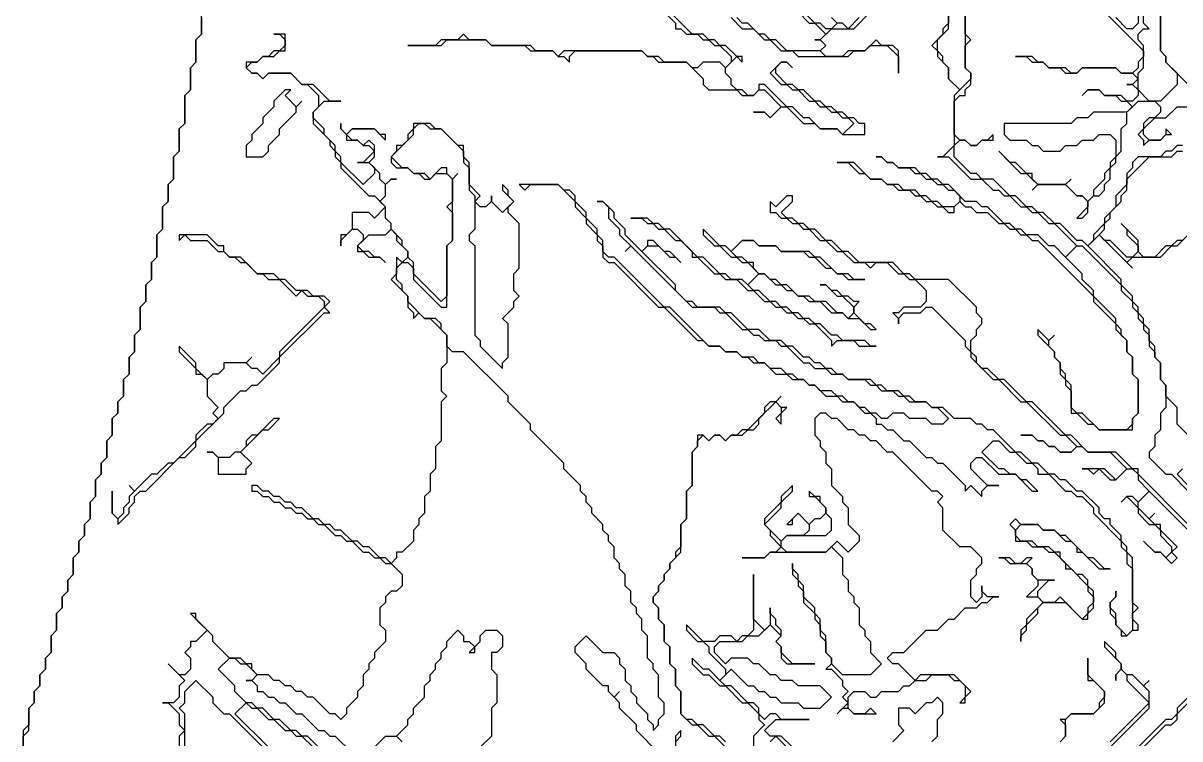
# Model space of a CAD drawing. Header units: metres. Extents: x 0 to 1000, y 0 to 1405.
# Drawn here: x 659.2 to 711.1, y 734.9 to 767 of the extents above; entities that cross this region are included whole.
import ezdxf

# ---------------------------------------------------------------- set-up
doc = ezdxf.new("R2010")
doc.units = ezdxf.units.M

msp = doc.modelspace()

# ---------------------------------------------------------------- linework, layer by layer
for points in [[(701.5, 768.75), (701.5, 765), (701.75, 764.75), (701.75, 764.5), (701.25, 764), (700.75, 764.5), (700.75, 765), (700.5, 765.25), (700.5, 765.5), (700.25, 765.75), (700.25, 766.25), (700.75, 766.75), (700.75, 768.25)], [(711.25, 761.5), (711, 761.5), (710.75, 761.25), (710.5, 761.25), (710.25, 761), (709.25, 761), (709, 760.75), (709, 760.5), (708.75, 760.25), (708.75, 759.75), (708.25, 759.25), (708.25, 758.75), (707.75, 758.25), (707.75, 758), (707.25, 757.5), (707.25, 757.25), (707, 757), (706.75, 757.25), (706.5, 757.25), (705.75, 758), (705.5, 758), (705, 758.5), (704.75, 758.5), (704.5, 758.75), (704.25, 758.75), (703.75, 759.25), (703.5, 759.25), (702.75, 760), (702.25, 760), (702, 760.25), (701.75, 760.25), (701, 761), (701, 761.5), (701.25, 761.75), (701.5, 761.75), (701.75, 761.5), (702, 761.5), (702.25, 761.75), (702.75, 761.75), (702.75, 762), (702.5, 761.75), (702.25, 761.75), (702, 761.5), (701.75, 761.5), (701.5, 761.75), (701.25, 761.75), (701, 762), (701, 763.5), (701.25, 763.75), (701.5, 763.75), (701.5, 764), (701.75, 764.25), (701.75, 764.75), (701.5, 765), (701.5, 766), (701.75, 766.25), (701.5, 766.5), (701.5, 768.75)], [(710.25, 768.5), (710.25, 765.75), (710.5, 765.5), (710.5, 765.25), (711, 764.75), (711, 764.25), (710.25, 763.5), (709.75, 763.5), (709.25, 764), (709.25, 764.75), (709.5, 765), (709.5, 766), (709.25, 766.25), (709.25, 766.5), (709.5, 766.75), (709.75, 766.75), (709.5, 767), (709.5, 768.5)], [(711.5, 764.25), (710.5, 765.25), (710.5, 765.5), (710.25, 765.75), (710.25, 768.5)], [(659.25, 734.25), (659.25, 735), (659.5, 735.25), (659.5, 736.25), (659.75, 736.5), (659.75, 737), (660, 737.25), (660, 737.75), (660.25, 738), (660.25, 738.5), (660.5, 738.75), (660.5, 739.5), (660.75, 739.75), (660.75, 740.5), (661, 740.75), (661, 741.25), (661.25, 741.5), (661.25, 742), (661.5, 742.25), (661.5, 743), (661.75, 743.25), (661.75, 743.75), (662, 744), (662, 744.5), (662.25, 744.75), (662.25, 745.5), (662.5, 745.75), (662.5, 746.5), (662.75, 746.75), (662.75, 747.25), (663, 747.5), (663, 748.25), (663.25, 748.5), (663.25, 749.25), (663.5, 749.5), (663.5, 750), (663.75, 750.25), (663.75, 751), (664, 751.25), (664, 752), (664.25, 752.25), (664.25, 753), (664.5, 753.25), (664.5, 754.25), (664.75, 754.5), (664.75, 755.25), (665, 755.5), (665, 756.25), (665.25, 756.5), (665.25, 757.5), (665.5, 757.75), (665.5, 758.75), (665.75, 759), (665.75, 759.75), (666, 760), (666, 761), (666.25, 761.25), (666.25, 762.25), (666.5, 762.5), (666.5, 763.75), (666.75, 764), (666.75, 765), (667, 765.25), (667, 766.25), (667.25, 766.5), (667.25, 768.25)], [(700.75, 768), (700.75, 767), (700.5, 766.75), (700.5, 766.5), (700, 766), (700.25, 765.75), (700.25, 765.5), (700.75, 765), (700.75, 764.5), (701.25, 764), (701, 763.75), (701, 761.5), (700.5, 761), (700.25, 761), (700.75, 761), (701.75, 760), (702.25, 760), (702.75, 759.5), (703, 759.5), (703.25, 759.25), (703.5, 759.25), (704, 758.75), (704.25, 758.75), (704.5, 758.5), (704.75, 758.5), (705.25, 758), (705.5, 758), (706.5, 757), (706, 756.5), (705.5, 757), (705.25, 757), (704.75, 757.5), (704.25, 757.5), (704, 757.75), (703.75, 757.75), (703.5, 758), (703.25, 758), (702.5, 758.75), (702.25, 758.75), (702, 759), (701.5, 759), (700.75, 759.75), (700.5, 759.75), (700.25, 760), (700, 760), (699.75, 760.25), (699.5, 760.25), (699.25, 760.5), (698.5, 760.5), (698.25, 760.75), (698, 760.75), (697.75, 761), (697.5, 761), (697.75, 761), (698, 760.75), (698.25, 760.75), (698.5, 760.5), (699, 760.5), (699.25, 760.25), (699.5, 760.25), (699.75, 760), (700, 760), (700.25, 759.75), (700.5, 759.75), (700.75, 759.5), (701, 759.5), (701.25, 759.25), (701.25, 759), (701, 758.75), (700.5, 758.75), (700.25, 759), (700, 759), (699.75, 759.25), (699.5, 759.25), (699.25, 759.5), (698.75, 759.5), (698.5, 759.75), (698, 759.75), (697.75, 760), (697.25, 760), (696.5, 760.75), (695.75, 760.75), (696.25, 760.75), (696.75, 760.25), (697, 760.25), (697.25, 760), (697.75, 760), (698, 759.75), (698.25, 759.75), (698.5, 759.5), (699, 759.5), (699.25, 759.25), (699.5, 759.25), (699.75, 759), (700, 759), (700.25, 758.75), (700.5, 758.75), (700.75, 758.5), (701, 758.5), (701, 758.75), (701.25, 759), (701.5, 758.75), (701.75, 758.75), (702, 758.5), (702.5, 758.5), (703, 758), (703.25, 758), (703.5, 757.75), (703.75, 757.75), (704, 757.5), (704.25, 757.5), (704.5, 757.25), (704.75, 757.25), (707.25, 754.75), (707.25, 754.5), (708.25, 753.5), (708.25, 753.25), (708.75, 752.75), (708.75, 752.25), (709, 752), (709, 751.25), (709.25, 751), (709.25, 749.5), (709, 749.25), (709, 749), (708.75, 748.75), (707.5, 748.75), (706.75, 749.5), (706.5, 749.5), (706.25, 749.75), (706.25, 750.75), (706, 751), (706, 751.25), (705.75, 751.5), (705.75, 751.75), (705.5, 752), (705.5, 752.25), (705.25, 752.5), (705.25, 752.75), (705.5, 753), (705.25, 752.75), (704.75, 753.25), (704.75, 753), (705.5, 752.25), (705.5, 752), (705.75, 751.75), (705.75, 751.25), (706, 751), (706, 750.75), (706.25, 750.5), (706.25, 749.5), (706.5, 749.5), (707, 749), (707.25, 749), (707.5, 748.75), (709, 748.75), (709, 749.25), (709.25, 749.5), (709.25, 751), (709, 751.25), (709, 752), (708.75, 752.25), (708.75, 752.75), (708.5, 753), (708.5, 753.25), (708.25, 753.5), (708.25, 753.75), (707.25, 754.75), (707.25, 755), (706.75, 755.5), (706.75, 755.75), (706, 756.5), (706.5, 757), (706.75, 757), (708.5, 755.25), (708.5, 755), (709, 754.5), (709, 754.25), (709.25, 754), (709.25, 753.75), (709.5, 753.5), (709.5, 753.25), (709.75, 753), (709.75, 752.5), (710, 752.25), (710, 752), (710.25, 751.75), (710.25, 751), (710.5, 750.75), (710.5, 749.75), (710.25, 749.5), (710.25, 748.75), (710, 748.5), (710, 748), (709.75, 747.75), (709.75, 747.5), (710.5, 746.75), (710.75, 746.75), (711.5, 746)], [(667.25, 767.25), (667.25, 766.5), (667, 766.25), (667, 765.25), (666.75, 765), (666.75, 764), (666.5, 763.75), (666.5, 762.5), (666.25, 762.25), (666.25, 761.25), (666, 761), (666, 760), (665.75, 759.75), (665.75, 759), (665.5, 758.75), (665.5, 757.75), (665.25, 757.5), (665.25, 756.5), (665, 756.25), (665, 755.5), (664.75, 755.25), (664.75, 754.5), (664.5, 754.25), (664.5, 753.25), (664.25, 753), (664.25, 752.25), (664, 752), (664, 751.25), (663.75, 751), (663.75, 750.25), (663.5, 750), (663.5, 749.5), (663.25, 749.25), (663.25, 748.5), (663, 748.25), (663, 747.5), (662.75, 747.25), (662.75, 746.75), (662.5, 746.5), (662.5, 745.75), (662.25, 745.5), (662.25, 744.75), (662, 744.5), (662, 744), (661.75, 743.75), (661.75, 743.25), (661.5, 743), (661.5, 742.25), (661.25, 742), (661.25, 741.5), (661, 741.25), (661, 740.75), (660.75, 740.5), (660.75, 739.75), (660.5, 739.5), (660.5, 738.75), (660.25, 738.5), (660.25, 738), (660, 737.75), (660, 737.25), (659.75, 737), (659.75, 736.5), (659.5, 736.25), (659.5, 735.5), (659.25, 735.25), (659.25, 734.25)], [(688, 767.5), (688.5, 767), (688.5, 766.75), (688.75, 766.75), (689, 766.5), (689.5, 766.5), (689.75, 766.25), (690, 766.25), (690.25, 766), (690.5, 766), (691, 765.5), (691, 765.25), (690.75, 765), (690.5, 765.25), (689.75, 765.25), (689.5, 765), (689.25, 765), (689, 765.25), (688, 765.25), (687.75, 765.5), (687.25, 765.5), (687, 765.75), (683.5, 765.75), (683.25, 765.5), (683, 765.75), (682.25, 765.75), (682, 766), (680.25, 766), (680, 766.25), (679.25, 766.25), (679, 766.5), (678.75, 766.25), (678, 766.25), (677.75, 766), (676.5, 766), (678, 766), (678.25, 766.25), (680, 766.25), (680.25, 766), (681.75, 766), (682, 765.75), (683, 765.75), (683.25, 765.5), (683.5, 765.5), (683.75, 765.25), (683.75, 765.5), (684, 765.75), (687, 765.75), (687.25, 765.5), (687.5, 765.5), (687.75, 765.25), (689, 765.25), (689.75, 764.5), (689.75, 764.25), (690, 764), (691.25, 764), (691.5, 763.75), (692, 763.75), (692.25, 764), (692.5, 764), (693.25, 763.25), (692.75, 762.75), (692.5, 763), (692, 763), (692.5, 763), (692.75, 762.75), (693.25, 763.25), (693.5, 763.25), (694.25, 762.5), (694.75, 762.5), (695, 762.25), (695.75, 762.25), (696, 762), (697, 762), (697, 762.5), (696.75, 762.5), (696.5, 762.75), (696.25, 762.75), (696, 763), (695.75, 763), (695.5, 763.25), (695.25, 763.25), (695, 763.5), (694.75, 763.5), (694.25, 764), (694, 764), (693.75, 764.25), (693.5, 764.25), (693, 764.75), (693, 765), (693.25, 765.25), (693.5, 765.25), (693.75, 765), (693.5, 765.25), (693.25, 765.25), (692.75, 764.75), (693.25, 764.25), (693.5, 764.25), (693.75, 764), (694, 764), (694.5, 763.5), (694.75, 763.5), (695, 763.25), (695.25, 763.25), (695.5, 763), (695.75, 763), (696, 762.75), (696.25, 762.75), (696.5, 762.5), (696, 762), (695.75, 762.25), (695, 762.25), (694.5, 762.75), (694.25, 762.75), (693.75, 763.25), (693.5, 763.25), (692.5, 764.25), (692.25, 764.25), (692.25, 764), (692, 763.75), (691.75, 763.75), (691.5, 764), (691.25, 764), (691, 764.25), (691, 764.5), (690.75, 764.75), (690.75, 765), (691.25, 765.5), (691.5, 765.25), (691.5, 765.5), (691.25, 765.5), (690.75, 766), (690.5, 766), (690.25, 766.25), (690, 766.25), (689.75, 766.5), (689.25, 766.5), (688.25, 767.5)], [(691, 767.25), (691.5, 766.75), (692, 766.75), (692.5, 766.25), (692.75, 766.25), (693.25, 765.75), (693.75, 765.75), (694, 765.5), (696.25, 765.5), (696.5, 765.75), (697, 765.75), (697.25, 766), (698, 766), (698.5, 765.5), (698.5, 764.75), (698.5, 765.75), (698.25, 766), (697.75, 766), (697.5, 766.25), (697, 765.75), (696.25, 765.75), (696, 765.5), (695.25, 765.5), (695, 765.75), (695.25, 766), (695, 766.25), (695.5, 766.75), (696.5, 766.75), (697.25, 767.5)], [(694, 767.5), (694.5, 767), (694.75, 767), (695.25, 766.5), (695, 766.25), (694.75, 766.25), (695, 766.25), (695.25, 766), (695, 765.75), (693.5, 765.75), (693, 766.25), (692.75, 766.25), (692.5, 766.5), (692.25, 766.5), (691.75, 767), (691.5, 767), (691.25, 767.25)], [(695.5, 767.25), (695.75, 767), (695.5, 766.75), (695.25, 766.75), (695, 767), (694.75, 767), (694.25, 767.5)], [(696.75, 767.25), (696.25, 766.75), (696, 767), (695.75, 767), (695.5, 767.25)], [(707.75, 767.5), (709.5, 765.75), (709.5, 765.5), (709.25, 765.25), (709.25, 765), (709, 764.75), (708.5, 764.75), (708.25, 765), (706.75, 765), (706.5, 764.75), (706.25, 764.75), (706, 765), (705.25, 765), (705, 765.25), (704.75, 765.25), (704.5, 765.5), (703.75, 765.5), (704.25, 765.5), (704.5, 765.25), (705, 765.25), (705.25, 765), (705.75, 765), (706, 764.75), (706.5, 764.75), (706.75, 765), (708.25, 765), (708.5, 764.75), (709, 764.75), (709.25, 764.5), (709, 764.25), (708.75, 764.25), (709, 764.25), (709.25, 764), (709.25, 763.75), (709, 763.5), (708.75, 763.5), (708.5, 763.75), (707.75, 763.75), (707.5, 764), (707, 764), (706.75, 763.75), (707, 764), (707.5, 764), (707.75, 763.75), (708.25, 763.75), (708.5, 763.5), (708.75, 763.5), (709, 763.25), (708.75, 763), (707.25, 763), (707, 762.75), (706.5, 762.75), (706.25, 762.5), (703.25, 762.5), (703.25, 762), (703.5, 761.75), (704.25, 761.75), (704.5, 761.5), (704.75, 761.5), (705, 761.25), (705.75, 761.25), (706, 761.5), (706.5, 761.5), (706.75, 761.75), (707.25, 761.75), (707.5, 762), (708, 762), (708.25, 761.75), (708.25, 761), (708, 760.75), (708, 760.5), (707.75, 760.25), (707.75, 760), (707.25, 759.5), (707.25, 759.25), (707, 759), (706.75, 759.25), (706.5, 759.25), (706, 759.75), (706.25, 760), (706, 759.75), (704.75, 759.75), (704.5, 760), (704.5, 760.25), (704.25, 760.25), (703.75, 760.75), (703.5, 760.75), (703, 761.25), (704, 760.25), (704.25, 760.25), (704.75, 759.75), (704.5, 759.5), (704.75, 759.75), (706, 759.75), (706.5, 759.25), (706.75, 759.25), (707, 759), (707, 758.75), (706.5, 758.25), (706.75, 758.25), (707, 758.5), (707, 759), (707.25, 759.25), (707.5, 759.25), (707.75, 759.5), (707.75, 759.75), (708, 760), (708, 760.5), (708.25, 760.75), (708.25, 761), (708.5, 761.25), (708.5, 762.25), (708.75, 762.5), (708.75, 763), (709.25, 763.5), (710, 763.5), (710.25, 763.25), (710.25, 763), (710, 762.75), (709.75, 762.75), (709.5, 762.5), (709.5, 762.25), (709.25, 762), (709.5, 761.75), (709.5, 761.5), (709.75, 761.75), (710.25, 761.75), (710.5, 762), (710.75, 762), (710.5, 762.25), (710.5, 762), (710.25, 761.75), (709.75, 761.75), (709.5, 762), (709.5, 762.25), (710, 762.75), (710.5, 762.75), (711, 763.25), (711.5, 763.25)], [(709.25, 767.75), (709.25, 767), (709, 766.75), (708.75, 766.75), (708.25, 767.25)], [(687.75, 734.25), (686.75, 735.25), (686.75, 735.5), (686, 736.25), (686, 736.5), (685.75, 736.75), (686, 737), (685.75, 736.75), (685.5, 737), (685.5, 737.25), (685.25, 737.25), (684.5, 738), (684.5, 738.25), (684, 738.75), (684, 739), (684.5, 739.5), (685.25, 738.75), (685.75, 738.75), (686, 738.5), (686, 738.25), (686.25, 738), (686.25, 737.5), (686.5, 737.25), (686.5, 737), (686.75, 736.75), (686.75, 736.5), (687.25, 736), (687.25, 735.75), (687.5, 735.5), (687.5, 735.25), (687.75, 735.5), (687.75, 735.75), (688, 736), (688, 736.5), (687.75, 736.75), (687.75, 737.75), (687.5, 738), (687.5, 738.25), (687.25, 738.5), (687.25, 739.5), (687, 739.75), (687, 740.25), (686.75, 740.5), (686.75, 740.75), (686.5, 741), (686.5, 741.5), (686.25, 741.75), (686.25, 742.25), (686, 742.5), (686, 742.75), (685.75, 743), (685.75, 743.5), (685.5, 743.75), (685.5, 744), (685.25, 744.25), (685.25, 744.5), (684.75, 745), (684.75, 745.25), (684.5, 745.5), (684.5, 745.75), (684.25, 746), (684.25, 746.25), (683.5, 747), (683.5, 747.25), (682, 748.75), (682, 749), (681, 750), (681, 750.25), (679, 752.25), (678.5, 752.25), (678.25, 752.5), (678.25, 753), (678, 753.25), (678, 753.5), (677.75, 753.75), (677.25, 753.75), (676.5, 754.5), (676.5, 754.75), (676.25, 755), (676.25, 755.25), (676, 755.5), (676, 756), (676.25, 756.25), (676.5, 756.25), (676.75, 756), (676.75, 755.5), (678, 754.25), (678.25, 754.25), (678.25, 757), (678.5, 757.25), (678.5, 760), (678.75, 760.25), (678.5, 760), (678.25, 760.25), (678.25, 760.5), (678, 760.5), (677.5, 760), (677.25, 760.25), (676.75, 760.25), (676.5, 760.5), (676.25, 760.5), (675.75, 761), (676.75, 762), (676.75, 762.25), (677, 762.5), (677.25, 762.5), (677.5, 762.25), (678, 762.25), (679, 761.25), (679, 760.75), (679.25, 760.5), (679.25, 759.5), (679.5, 759.25), (679.5, 757.75), (679.25, 757.5), (679.25, 757.25), (679.5, 757), (679.5, 753), (679.75, 752.75), (679.75, 752.5), (680.75, 751.5), (680.75, 751.75), (681, 752), (681, 753.5), (680.75, 753.75), (681.25, 754.25), (681.25, 754.5), (681.5, 754.75), (681.25, 755), (681.25, 755.75), (681.5, 756), (681.5, 758), (681, 758.5), (681, 758.75), (681.25, 759), (681, 759.25), (681, 759.5), (680.75, 759.75), (680.75, 759.5), (681.25, 759), (680.75, 758.5), (680.25, 759), (680.25, 759.25), (680.25, 759), (680, 758.75), (679.75, 758.75), (679.5, 759), (679.75, 759.25), (679.25, 759.75), (679.25, 760.75), (679, 761), (679, 761.5), (678.75, 761.5), (678, 762.25), (677.75, 762.25), (677.5, 762.5), (676.75, 762.5), (676.75, 762.25), (676.5, 762), (676.5, 761.75), (676.25, 761.5), (676, 761.5), (676, 761.25), (675.75, 761), (675.75, 760.75), (676, 760.5), (676.5, 760.5), (676.75, 760.25), (677, 760.25), (677.25, 760), (677.5, 760), (677.75, 760.25), (678.25, 760.25), (678.5, 760), (678.5, 759), (678.25, 758.75), (678.5, 758.5), (678.5, 757.25), (678.25, 757), (678.25, 754.75), (678, 754.5), (676.75, 755.75), (676.75, 756.25), (676.5, 756.5), (676.5, 756.75), (676.25, 757), (676.25, 757.25), (675.75, 757.75), (675.75, 758), (675.5, 758.25), (675.5, 758.75), (675.25, 759), (675.5, 759.25), (675.5, 759.75), (675.75, 760), (676, 760), (675.75, 760), (675.5, 759.75), (675.25, 760), (675.25, 760.25), (674.75, 760.75), (675, 761), (675, 761.5), (674.75, 761.75), (674.5, 761.5), (674.25, 761.75), (674, 761.75), (673.75, 762), (674, 762.25), (675, 762.25), (675.5, 761.75), (675.5, 762), (675.25, 762), (675, 762.25), (674, 762.25), (673.75, 762), (673.5, 762.25), (673.5, 762.5), (673.5, 762.25), (673.75, 762), (673.75, 761.75), (674.25, 761.75), (674.5, 761.5), (674.75, 761.5), (675, 761.25), (674.5, 760.75), (674.25, 760.75), (674.75, 760.75), (675, 760.5), (675, 760.25), (674.5, 759.75), (673.5, 760.75), (673.5, 761), (673.25, 761.25), (673.25, 761.5), (672.75, 762), (672.75, 762.25), (672.25, 762.75), (672.25, 763), (672.75, 763.5), (673.5, 763.5), (673, 763.5), (672.25, 764.25), (671.75, 764.25), (671.25, 764.75), (670.25, 764.75), (670, 764.5), (669.75, 764.75), (669.5, 764.75), (669.25, 765), (669.5, 765.25), (669.75, 765.25), (670, 765.5), (670.5, 765.5), (670.75, 765.75), (671, 765.75), (671, 766.5), (670.5, 766.5), (670.75, 766.5), (671, 766.25), (671, 766), (670.75, 765.75), (670.5, 765.75), (670.25, 765.5), (670, 765.5), (669.75, 765.25), (669.25, 765.25), (669.25, 765), (669.5, 764.75), (669.75, 764.75), (670, 764.5), (670.25, 764.75), (671.25, 764.75), (671.75, 764.25), (672, 764.25), (672.5, 763.75), (672.5, 763.25), (672.25, 763), (672.25, 762.5), (673, 761.75), (673, 761.5), (673.25, 761.25), (673.25, 761), (673.5, 760.75), (673.5, 760.5), (674.75, 759.25), (675, 759.25), (675.5, 758.75), (675, 758.25), (674.75, 758.5), (674, 758.5), (674, 757.75), (673.75, 757.5), (673.5, 757.5), (673.5, 757), (673.5, 757.25), (674, 757.75), (674.25, 757.75), (674.5, 757.5), (674.5, 757.25), (674.25, 757), (674.25, 756.75), (674.5, 756.75), (674.75, 756.5), (675.25, 756.5), (675.5, 756.25), (675.25, 756.5), (675, 756.5), (674.75, 756.75), (674.5, 756.75), (674.25, 757), (674.75, 757.5), (675.5, 757.5), (675.75, 757.75), (676, 757.5), (676, 757.25), (676.5, 756.75), (676.5, 756.5), (676.25, 756.25), (676, 756.5), (676, 755.75), (675.75, 755.5), (676.5, 754.75), (676.5, 754.25), (676.75, 754), (676.75, 753.75), (677, 754), (677.25, 753.75), (677.5, 753.75), (678.25, 753), (678.25, 751.75), (678, 751.5), (678, 750.5), (678.25, 750.25), (678, 750), (678, 748.25), (677.75, 748), (677.75, 747), (677.5, 746.75), (677.5, 746), (677.25, 745.75), (677.25, 745), (677, 744.75), (677, 744.5), (676.75, 744.25), (676.75, 743.75), (676.25, 743.25), (676, 743.25), (676, 743), (675.75, 742.75), (675.5, 743), (675.25, 743), (674.75, 743.5), (674.5, 743.5), (674.25, 743.75), (674, 743.75), (673.5, 744.25), (673.25, 744.25), (673, 744.5), (672.75, 744.5), (672.5, 744.75), (672.25, 744.75), (671.75, 745.25), (671.5, 745.25), (671.25, 745.5), (671, 745.5), (670.75, 745.75), (670.5, 745.75), (670.25, 746), (670, 746), (669.75, 746.25), (669.5, 746.25), (669.5, 746), (669.75, 746), (670, 745.75), (670.25, 745.75), (670.5, 745.5), (670.75, 745.5), (671, 745.25), (671.25, 745.25), (671.5, 745), (671.75, 745), (672, 744.75), (672.25, 744.75), (672.5, 744.5), (672.75, 744.5), (673.25, 744), (673.5, 744), (673.75, 743.75), (674, 743.75), (674.5, 743.25), (674.75, 743.25), (675, 743), (675.25, 743), (675.5, 742.75), (675.75, 742.75), (676.25, 742.25), (676.25, 741.75), (676, 741.5), (675.75, 741.5), (675.5, 741.25), (675.5, 741), (675.25, 740.75), (675.25, 740), (675.5, 739.75), (675.5, 739.25), (675, 738.75), (675, 738.5), (674.75, 738.25), (674.75, 738), (674.5, 737.75), (674.5, 737.25), (674.25, 737), (674.25, 736.75), (673.75, 736.25), (673.75, 736), (673.5, 735.75), (673.25, 736), (673, 736), (672.25, 736.75), (672, 736.75), (671.75, 737), (671.5, 737), (671.25, 737.25), (671, 737.25), (670.75, 737.5), (670.5, 737.5), (670.25, 737.75), (669.75, 737.75), (669.5, 738), (669.5, 738.25), (669.25, 738.25), (669, 738.5), (668.5, 738.5), (667.75, 739.25), (667.75, 739.5), (667, 740.25), (667, 740.5), (666.75, 740.5), (667.5, 739.75), (667, 739.25), (666.75, 739.25), (666.75, 739), (666.5, 738.75), (666.75, 738.5), (666.75, 738), (666.5, 737.75), (666.25, 737.75), (665.75, 738.25), (666.5, 737.5), (666.25, 737.25), (666.25, 736.75), (666, 736.5), (665.5, 736.5), (665.75, 736.5), (666.25, 736), (666.25, 735.5), (666.5, 735.25), (666.25, 735), (666.25, 733.5)], [(711.25, 757.25), (711, 757.25), (710.75, 757), (710.5, 757), (710, 756.5), (709.5, 756.5), (709.25, 756.75), (709.25, 757.25), (708.5, 758), (708.75, 757.75), (708.75, 757.5), (709.25, 757), (709.25, 756.75), (709, 756.5), (708.75, 756.5), (708, 757.25), (707.75, 757.25), (707.5, 757.5), (707.75, 757.75), (707.75, 758), (708, 758.25), (708, 758.5), (708.5, 759), (708.5, 759.25), (708.75, 759.5), (708.75, 760), (709.75, 761), (710.75, 761), (711, 761.25), (711.25, 761.25)], [(711.5, 744.5), (709.25, 746.75), (709.25, 747), (709, 747), (708.25, 747.75), (707, 747.75), (706.25, 748.5), (706, 748.5), (704.5, 750), (704.25, 750), (703.25, 751), (703, 751), (702.5, 751.5), (702.25, 751.5), (702, 751.75), (702, 752), (701.75, 752.25), (701.75, 752.75), (702, 753), (702, 753.25), (702.25, 753.5), (702.25, 753.75), (702, 754), (702, 754.25), (700.75, 755.5), (699.25, 755.5), (699, 755.75), (698.75, 755.75), (698.25, 756.25), (696.75, 756.25), (696.25, 756.75), (696, 756.75), (695.5, 757.25), (695.25, 757.25), (694.75, 757.75), (694.5, 757.75), (694.25, 758), (694, 758), (693.75, 758.25), (693.5, 758.25), (693.25, 758.5), (693.75, 759), (693.75, 759.25), (693.5, 759.25), (693, 758.75), (692.75, 759), (692.75, 758.5), (693, 758.5), (693.25, 758.25), (693.5, 758.25), (693.75, 758), (694, 758), (694.25, 757.75), (694.5, 757.75), (695, 757.25), (695.25, 757.25), (695.75, 756.75), (696, 756.75), (696.5, 756.25), (697, 756.25), (697.25, 756), (697.5, 756.25), (698, 756.25), (698.5, 755.75), (698.75, 755.75), (699, 755.5), (699.25, 755.5), (699.75, 755), (699.75, 754.5), (699.5, 754.25), (698.75, 754.25), (698.5, 754), (698.25, 754), (698.5, 753.75), (698.5, 753.5), (698.5, 753.75), (698.75, 754), (699.5, 754), (699.75, 754.25), (700, 754.25), (701.5, 752.75), (701.5, 752.5), (701.75, 752.25), (701.75, 752), (702.75, 751), (703, 751), (704, 750), (704.25, 750), (705.75, 748.5), (706, 748.5), (706.5, 748), (706.25, 747.75), (705.75, 747.75), (705.5, 748), (705.25, 748), (705, 748.25), (704.75, 748.25), (704.5, 748.5), (704, 748.5), (704.5, 748.5), (704.75, 748.25), (705, 748.25), (705.25, 748), (705.5, 748), (705.75, 747.75), (706.25, 747.75), (706.5, 748), (706.75, 748), (707, 747.75), (708, 747.75), (708.75, 747), (708.25, 746.5), (707.75, 747), (706.75, 747), (707, 747), (707.25, 746.75), (707.5, 747), (708, 746.5), (708.25, 746.5), (708.75, 747), (709, 747), (709.25, 746.75), (709.25, 746.5), (709.75, 746), (709.25, 745.5), (709, 745.75), (708.75, 745.75), (708.5, 745.5), (708.75, 745.75), (709.25, 745.25), (709.25, 745), (709.75, 744.5), (710, 744.5), (710.25, 744.25), (710.25, 744), (710.75, 743.5), (710.75, 743.25), (710.5, 743), (710.25, 743.25), (710, 743.25), (709.5, 743.75), (710, 743.25), (710.25, 743.25), (710.75, 742.75), (711, 743), (710.75, 743.25), (711, 743.5), (710.25, 744.25), (710.25, 744.5), (710, 744.5), (709.75, 744.75), (710, 745), (709.75, 744.75), (709.25, 745.25), (709.25, 745.5), (709.75, 746), (711.5, 744.25)], [(711.5, 748.5), (711, 749), (711, 749.75), (710.5, 750.25), (710.5, 750.75), (710.25, 751), (710.25, 751.75), (710, 752), (710, 752.5), (709.75, 752.75), (709.75, 753.25), (709.5, 753.5), (709.5, 753.75), (709.25, 754), (709.25, 754.25), (709, 754.5), (709, 754.75), (708.5, 755.25), (708.5, 755.5), (707, 757), (707.5, 757.5), (709, 756), (708.75, 756.25), (709, 756.5), (710.25, 756.5), (710.75, 757), (711, 757), (711.5, 757.5)], [(690.75, 734.75), (690.5, 735), (690.25, 735), (689.75, 735.5), (689.5, 735.5), (689.25, 735.75), (689, 735.75), (688.75, 736), (688.75, 737), (688.5, 737.25), (688.5, 738), (688.25, 738.25), (688.25, 739), (688, 739.25), (688, 740), (687.75, 740.25), (687.75, 740.75), (687.5, 741), (687.5, 741.25), (687.75, 741.5), (687.75, 741.75), (688, 742), (688, 742.25), (688.25, 742.5), (688.25, 742.75), (688.75, 743.25), (688.75, 744.5), (689, 744.75), (689, 746), (689.25, 746.25), (689.25, 747.75), (689.5, 748), (689.5, 748.25), (689.75, 748.5), (690, 748.25), (690.25, 748.5), (690.5, 748.5), (690.75, 748.25), (691, 748.5), (691.5, 748.5), (691.75, 748.75), (692, 748.75), (692.25, 749), (692.25, 749.25), (693, 750), (693.25, 749.75), (693.25, 749.5), (693, 749.25), (693.25, 749), (693.25, 749.5), (693.5, 749.75), (693.25, 749.75), (693, 750), (693.25, 750.25), (693, 750), (692.75, 750), (692.5, 749.75), (692.5, 749.5), (691.75, 748.75), (691.5, 748.75), (691.25, 748.5), (691, 748.5), (690.75, 748.25), (690.5, 748.5), (690.25, 748.5), (690, 748.25), (689.75, 748.5), (689.5, 748.5), (689.5, 748), (689.25, 747.75), (689.25, 746.25), (689, 746), (689, 744.75), (688.75, 744.5), (688.75, 743.5), (688.5, 743.25), (688.5, 743), (688.25, 742.75), (688.25, 742.5), (688, 742.25), (688, 742), (687.75, 741.75), (687.75, 741.5), (687.5, 741.25), (687.5, 741), (687.75, 740.75), (687.75, 740.25), (688, 740), (688, 739.25), (688.25, 739), (688.25, 738.25), (688.5, 738), (688.5, 737.25), (688.75, 737), (688.75, 736), (689.25, 735.5), (689.5, 735.5), (690, 735), (690.25, 735), (691, 734.25)], [(711.5, 746.25), (711, 746.75), (711.25, 747)], [(693.75, 734.5), (693.25, 735), (692.75, 735), (692.5, 735.25), (693, 735.75), (694.5, 735.75), (693.25, 735.75), (693, 736), (692.75, 736), (692.5, 735.75), (692.25, 736), (692.25, 736.25), (692, 736.5), (691.75, 736.5), (691, 737.25), (690.75, 737.25), (690.5, 737.5), (691, 738), (691.75, 737.25), (692, 737.25), (692.25, 737), (692.5, 737), (692.75, 736.75), (693, 736.75), (693.25, 736.5), (694, 736.5), (694.25, 736.25), (695, 736.25), (695.5, 736.75), (695, 737.25), (694, 737.25), (693.75, 737.5), (693.25, 737.5), (693, 737.75), (692.75, 737.75), (692.25, 738.25), (692, 738.25), (691.75, 738.5), (691, 738.5), (690.75, 738.25), (690.25, 738.75), (690.25, 739), (690.5, 739.25), (691.5, 739.25), (691.75, 739.5), (692.25, 739.5), (692.75, 740), (693.25, 739.5), (693, 739.25), (693.25, 739), (693.25, 738.5), (693.5, 738.25), (694.75, 738.25), (693.75, 738.25), (693.25, 738.75), (693.25, 739), (693, 739.25), (693.25, 739.5), (693.25, 739.75), (693, 740), (693, 740.25), (692.75, 740.5), (692.75, 740.75), (692.75, 740), (692.5, 739.75), (692, 740.25), (692, 742.25), (692, 739.75), (691.75, 739.5), (691.5, 739.5), (691.25, 739.25), (691, 739.5), (690.5, 739.5), (690.25, 739.25), (689.75, 739.25), (689, 740), (689, 739.75), (689.5, 739.25), (689.75, 739.25), (690, 739), (690, 738.75), (690.75, 738), (690.75, 737.75), (690.5, 737.5), (690, 738), (689.75, 738), (689.25, 738.5), (689.25, 738.25), (689.75, 737.75), (690, 737.75), (690.5, 737.25), (690.75, 737.25), (691.5, 736.5), (691.75, 736.5), (692.25, 736), (692.25, 735.75), (692.5, 735.5), (692, 735), (692, 734)], [(676.25, 734.75), (676, 735), (676.5, 735.5), (676.5, 735.75), (676.75, 736), (676.75, 736.25), (677.25, 736.75), (677.25, 737.25), (677.5, 737.5), (677.5, 737.75), (677.75, 738), (677.75, 738.25), (678, 738.5), (678, 738.75), (678.25, 739), (678.25, 739.25), (678.75, 739.75), (679, 739.5), (679, 739.25), (679.25, 739.25), (679.5, 739), (679.25, 738.75), (679.5, 738.75), (679.5, 739), (679.75, 739.25), (679.75, 739.5), (680, 739.75), (680.5, 739.75), (680.75, 739.5), (680.75, 739), (680.5, 738.75), (680.25, 738.75), (680.25, 738), (680.5, 737.75), (680.5, 736.5), (680.25, 736.25), (680.25, 735), (679.75, 734.5)], [(707.75, 734.25), (709.75, 736.25), (709.75, 737), (709.5, 737.25), (709.75, 737.5), (709.5, 737.25), (709, 737.75), (708.75, 737.75), (708.5, 738), (708.5, 738.25), (708.25, 738.5), (708.25, 738.75), (707.75, 739.25), (707.75, 739), (708.5, 738.25), (708.5, 738), (708.25, 737.75), (708.25, 737.5), (708.25, 737.75), (708.5, 738), (708.75, 737.75), (708.75, 737.5), (709.75, 736.5), (708, 734.75)], [(672.5, 734.5), (672, 735), (671.75, 735), (671.5, 735.25), (671.25, 735.25), (670.75, 735.75), (670.5, 735.75), (670, 736.25), (669.75, 736.25), (669.5, 736.5), (669.25, 736.5), (668.75, 737), (668.75, 737.25), (668, 738), (668.5, 738.5), (668.75, 738.5), (669, 738.25), (669.25, 738.25), (669.75, 737.75), (669.5, 737.5), (669.25, 737.5), (669.5, 737.5), (669.75, 737.25), (669.75, 737), (670, 737), (670.25, 736.75), (670.5, 736.75), (670.75, 736.5), (671, 736.5), (671.5, 736), (671.75, 736), (672.5, 735.25), (672.75, 735.25), (673, 735), (673.25, 735), (674, 734.25)], [(705.75, 734.75), (706, 735), (706, 735.75), (706.25, 736), (707.25, 736), (707.75, 736.5), (707.75, 737), (707, 737.75), (707, 738.5), (707, 737.5), (707.25, 737.5), (707.75, 737), (707.75, 736.75), (707.5, 736.5), (707.5, 736.25), (707.25, 736), (706.25, 736), (706, 735.75), (705.75, 735.75), (706, 735.5), (706, 735), (705.75, 734.75)], [(666.5, 734.25), (666.5, 736), (666.25, 736.25), (666.5, 736.5), (666.5, 737), (667, 737.5), (667.75, 736.75), (667.75, 736.5), (668.25, 736), (668.5, 736), (670, 734.5)], [(700, 734.75), (700.25, 735), (700.25, 735.75), (700.5, 736), (700.5, 736.5), (700.25, 736.75), (700, 736.5), (699.75, 736.5), (699.25, 736), (699, 736.25), (698.5, 736.25), (698.5, 735.5), (698.75, 735.25), (698.25, 734.75)], [(711.5, 736.75), (711, 736.25), (711, 736), (710.75, 735.75), (710.5, 735.75), (708.25, 733.5)], [(708.75, 733.75), (710.5, 735.5), (710.75, 735.5), (711, 735.75), (711, 736), (711.75, 736.75)], [(670.25, 734.5), (668.75, 736), (669.25, 736.5), (669.5, 736.25), (669.75, 736.25), (670.25, 735.75), (670.5, 735.75), (671, 735.25), (671.25, 735.25), (671.5, 735), (671.75, 735), (672.25, 734.5)], [(688.5, 734.75), (688.75, 735), (688.75, 735.25), (688.5, 735), (688.5, 734.25)], [(674.75, 734.25), (675.5, 735), (676, 735), (676.25, 734.75)], [(692.75, 734.75), (693, 735), (693.5, 734.5)]]:
    msp.add_lwpolyline(points)
for points in [[(671, 764), (670.5, 763.5), (670.5, 763.25), (670, 762.75), (670, 762.5), (669.5, 762), (669.5, 761.75), (669.25, 761.5), (669.25, 761), (670, 761), (670.25, 761.25), (670.25, 761.5), (670.75, 762), (670.75, 762.25), (671.5, 763), (671.5, 763.25), (671.75, 763.5), (671.5, 763.25), (671, 763.75), (671.25, 764)], [(681.5, 759.75), (681.75, 759.5), (682, 759.75), (683.25, 759.75), (684, 759), (684, 758.75), (684.5, 758.25), (684.5, 758), (685, 757.5), (685, 757.25), (685.25, 757), (685.25, 756.5), (685.5, 756.25), (685.75, 756.25), (687.75, 754.25), (688, 754.25), (689.5, 752.75), (689.75, 752.75), (690, 752.5), (690.5, 752.5), (690.75, 752.25), (691.25, 752.25), (691.5, 752), (691.75, 752), (692, 751.75), (692.5, 751.75), (693, 751.25), (693.5, 751.25), (693.75, 751), (694.25, 751), (694.5, 750.75), (694.75, 750.75), (695.25, 750.25), (695.75, 750.25), (696, 750), (696.5, 750), (697, 749.5), (697.25, 749.5), (697.5, 749.25), (697.5, 749), (697.75, 749), (698, 748.75), (698.25, 748.75), (698.75, 748.25), (699, 748.25), (699.75, 747.5), (700, 747.5), (700.25, 747.25), (700.5, 747.25), (701.5, 746.25), (701.5, 746), (701.75, 746.25), (702.25, 745.75), (702.25, 746), (702.5, 746.25), (703, 746.25), (702.5, 746.25), (701.75, 747), (701.75, 747.25), (702, 747.5), (702.25, 747.5), (703, 746.75), (703.75, 746.75), (704.5, 746), (704.75, 746), (704.25, 746.5), (704, 746.5), (703.75, 746.75), (703.5, 746.75), (703.25, 747), (703, 747), (702.25, 747.75), (702.75, 748.25), (703, 748.25), (703.5, 747.75), (703.75, 747.75), (704.25, 747.25), (704.5, 747.25), (704.75, 747), (704.75, 746.75), (705.25, 746.75), (706, 746), (706.25, 746), (706.5, 745.75), (706.75, 745.75), (707.25, 745.25), (707.25, 745), (708.5, 743.75), (708.5, 743.5), (708.75, 743.25), (708.75, 742.75), (709, 742.5), (709, 739.75), (708.75, 739.5), (708.25, 740), (708.25, 740.5), (708, 740.75), (708, 741), (708.25, 741.25), (708.25, 741.5), (708.25, 741.25), (708, 741), (708, 740.5), (708.25, 740.25), (708.25, 740), (708.5, 739.75), (708.5, 739.5), (708.75, 739.5), (709, 739.75), (709.25, 739.75), (709.25, 740), (709, 740.25), (709, 740.5), (709.25, 740.75), (709, 741), (709, 743), (708.75, 743.25), (708.75, 743.5), (708.5, 743.75), (708.5, 744), (708, 744.5), (708, 744.75), (707.75, 744.75), (707.5, 745), (707.5, 745.25), (706.75, 746), (706.5, 746), (706, 746.5), (705.75, 746.5), (705.5, 746.75), (705.25, 746.75), (704.75, 747.25), (704.5, 747.25), (704, 747.75), (703.75, 747.75), (702.75, 748.75), (702.5, 748.75), (702.25, 749), (702, 749), (701.75, 749.25), (701, 749.25), (700.5, 749.75), (700, 749.75), (699.75, 750), (699.25, 750), (699, 750.25), (698.75, 750.25), (698.5, 750.5), (698, 750.5), (697.75, 750.75), (697.5, 750.75), (697.25, 751), (696.25, 751), (696, 751.25), (695.75, 751.25), (695.5, 751.5), (695.25, 751.5), (695, 751.75), (694.75, 751.75), (694.5, 752), (694.25, 752), (693.75, 752.5), (693.5, 752.5), (693.25, 752.75), (692.75, 752.75), (692.25, 753.25), (691.75, 753.25), (691, 754), (690.75, 754), (690.5, 754.25), (689.5, 754.25), (689.25, 754.5), (689, 754.5), (688.5, 755), (688.5, 755.25), (687, 756.75), (687.25, 757), (687.75, 757), (688.25, 756.5), (688.5, 756.5), (688.75, 756.25), (688.25, 756.75), (688, 756.75), (687.5, 757.25), (687.25, 757.25), (687.25, 757), (687, 756.75), (686.25, 757.5), (686.25, 757.75), (685.75, 758.25), (685.75, 758.5), (685.25, 759), (685, 759), (685.25, 759), (685.5, 758.75), (685.5, 758.25), (686, 757.75), (686, 757.5), (686.5, 757), (686.25, 756.75), (686.5, 757), (689.25, 754.25), (690.25, 754.25), (690.5, 754), (690.75, 754), (691.5, 753.25), (691.75, 753.25), (692, 753), (692.25, 753), (692.5, 752.75), (693, 752.75), (693.25, 752.5), (693.5, 752.5), (694.25, 751.75), (694.5, 751.75), (694.75, 751.5), (695.25, 751.5), (695.5, 751.25), (696, 751.25), (696.25, 751), (697, 751), (697.25, 750.75), (697.5, 750.75), (697.75, 750.5), (698.25, 750.5), (698.5, 750.25), (698.75, 750.25), (699, 750), (699.75, 750), (700, 749.75), (700.25, 749.75), (700.75, 749.25), (700.5, 749), (700, 749), (699.75, 749.25), (699, 749.25), (698.75, 749.5), (698.25, 749.5), (698, 749.25), (697.75, 749.25), (697.5, 749.5), (697.25, 749.5), (697, 749.75), (696.75, 749.75), (696.5, 750), (696.25, 750), (696, 750.25), (695.75, 750.25), (695.5, 750.5), (695, 750.5), (694.75, 750.75), (694.5, 750.75), (694.25, 751), (694, 751), (693.75, 751.25), (693.5, 751.25), (693.25, 751.5), (692.75, 751.5), (692.5, 751.75), (692.25, 751.75), (692, 752), (691.5, 752), (691.25, 752.25), (690.75, 752.25), (690.5, 752.5), (690, 752.5), (688.25, 754.25), (688, 754.25), (685.75, 756.5), (685.5, 756.5), (685.25, 756.75), (685.25, 757.25), (685, 757.5), (685, 757.75), (684.5, 758.25), (684.5, 758.5), (684, 759), (684, 759.25), (683.75, 759.5), (683.5, 759.5), (683.25, 759.75)], [(686.5, 758.25), (687, 758.25), (687.25, 758), (687.5, 758), (687.75, 757.75), (688, 757.75), (688.5, 757.25), (688.75, 757.25), (689.25, 756.75), (689.25, 756.5), (689.5, 756.5), (690.25, 755.75), (690.5, 755.75), (690.75, 755.5), (691.25, 755.5), (691.75, 755), (692, 755), (692.5, 754.5), (692.75, 754.5), (693, 754.25), (693.25, 754.25), (693.5, 754), (693.75, 754), (694, 753.75), (694.25, 753.75), (694.5, 753.5), (694.75, 753.5), (695.5, 752.75), (695.5, 752.5), (695.75, 752.75), (696.5, 752.75), (696.75, 752.5), (697.5, 752.5), (697.25, 752.5), (697, 752.75), (696, 752.75), (695.75, 753), (695.5, 753), (695, 753.5), (694.75, 753.5), (694.5, 753.75), (694.25, 753.75), (694, 754), (693.75, 754), (693.5, 754.25), (693.25, 754.25), (693, 754.5), (692.75, 754.5), (692.25, 755), (692, 755), (691.75, 755.25), (692.25, 755.75), (692.5, 755.75), (693, 755.25), (693.25, 755.25), (693.5, 755), (693.75, 755), (694, 754.75), (694.25, 754.75), (694.5, 754.5), (695, 754.5), (695.5, 754), (696, 754), (696.25, 753.75), (696.75, 753.75), (697.25, 753.25), (697.5, 753.25), (697.25, 753.5), (697, 753.5), (696.5, 754), (696.5, 754.25), (696.75, 754.5), (696.5, 754.5), (696.25, 754.75), (696, 754.75), (695.75, 755), (695.5, 755), (695.25, 755.25), (695, 755.25), (695.25, 755.25), (695.75, 754.75), (696, 754.75), (696.5, 754.25), (696.5, 754), (696.25, 753.75), (696, 754), (695.75, 754), (695.25, 754.5), (694.75, 754.5), (694.5, 754.75), (694, 754.75), (693.5, 755.25), (693.25, 755.25), (693, 755.5), (692.75, 755.5), (692.5, 755.75), (692.25, 755.75), (692, 756), (692, 756.25), (691.75, 756.25), (691.5, 756.5), (691.25, 756.5), (691, 756.75), (691.5, 757.25), (692, 757.25), (692.25, 757), (693, 757), (693.25, 756.75), (694.25, 756.75), (694.5, 756.5), (694.75, 756.5), (695.25, 756), (695.5, 756), (695.75, 755.75), (696, 755.75), (696.25, 755.5), (697, 755.5), (696.5, 755.5), (696.25, 755.75), (695.75, 755.75), (695, 756.5), (694.75, 756.5), (694.5, 756.75), (693.25, 756.75), (693, 757), (692.25, 757), (692, 757.25), (691.5, 757.25), (691, 756.75), (690.75, 757), (690.5, 757), (689.75, 757.75), (689.75, 757.5), (690.25, 757), (690.5, 757), (691, 756.5), (691.25, 756.5), (691.5, 756.25), (691.75, 756.25), (692.25, 755.75), (691.75, 755.25), (691.5, 755.5), (691, 755.5), (690.75, 755.75), (690.5, 755.75), (689.75, 756.5), (689.5, 756.5), (688.25, 757.75), (688, 757.75), (687.75, 758), (687.5, 758), (687.25, 758.25)], [(666.25, 757.5), (666.25, 757.25), (666.5, 757.5), (666.75, 757.25), (667.5, 757.25), (668, 756.75), (668.25, 756.75), (668.5, 756.5), (668.75, 756.5), (669, 756.25), (669.25, 756.25), (669.75, 755.75), (670, 755.75), (670.25, 755.5), (670.75, 755.5), (671.5, 754.75), (671.75, 755), (672, 754.75), (672.5, 754.75), (672.75, 754.5), (672.75, 754.25), (670.75, 752.25), (670.75, 752), (670, 751.25), (669.75, 751.5), (669.5, 751.5), (669.25, 751.75), (669.5, 752), (669.25, 751.75), (668.25, 751.75), (668.25, 751.5), (668, 751.25), (667.75, 751.25), (667.5, 751), (667, 751.5), (667, 751.75), (666.25, 752.5), (666.25, 752.25), (667, 751.5), (667, 751.25), (667.25, 751.25), (667.5, 751), (667.5, 750.25), (668, 749.75), (667.75, 749.5), (668, 749.25), (667.75, 749), (667.5, 749), (667, 748.5), (667, 748.25), (666, 747.25), (665.75, 747.25), (665.25, 746.75), (665, 746.75), (664.25, 746), (664, 746.25), (664.25, 746), (664, 745.75), (664, 745.5), (663.75, 745.25), (663.75, 745), (663.5, 744.75), (663.25, 745), (663.25, 746), (663.25, 745), (663.5, 744.75), (663.5, 744.5), (664, 745), (664, 745.25), (664.25, 745.5), (664.25, 745.75), (664.5, 746), (664.75, 746), (666.25, 747.5), (666.5, 747.5), (667, 748), (667, 748.25), (668.25, 749.5), (668.25, 749.75), (669, 750.5), (669.25, 750.5), (669.5, 750.75), (669.75, 750.75), (670.75, 751.75), (670.75, 752), (672.75, 754), (673, 754), (672.75, 754.25), (673, 754.5), (672.75, 754.75), (672.25, 754.75), (672, 755), (671.5, 755), (671, 755.5), (670.75, 755.5), (670.5, 755.75), (669.75, 755.75), (669, 756.5), (668.5, 756.5), (668.25, 756.75), (668.25, 757), (668, 757), (667.5, 757.5)], [(670.5, 749.25), (669.75, 748.5), (669.5, 748.5), (669.25, 748.25), (669.25, 748), (669, 747.75), (668.75, 747.75), (668.5, 747.5), (668, 747.5), (667.75, 747.75), (667.5, 747.75), (667.75, 747.75), (668, 747.5), (668, 746.75), (669.25, 746.75), (669.25, 747), (669.5, 747.25), (669, 747.75), (670, 748.75), (670.25, 748.75), (670.75, 749.25)], [(695, 749.5), (694.75, 749.25), (694.75, 748.5), (695, 748.25), (695, 748), (695.25, 747.75), (695.25, 747.25), (695.5, 747), (695.5, 746.25), (696, 745.75), (696, 745.5), (696.25, 745.25), (696.25, 744.5), (696.75, 744), (696.75, 743.75), (696.25, 743.25), (695.75, 743.75), (695.25, 743.25), (693.5, 743.25), (693.25, 743.5), (693.25, 743.75), (693.5, 744), (695.25, 744), (695.5, 744.25), (695.5, 744.75), (695.25, 745), (695.25, 745.25), (695, 745.5), (695, 745.75), (694.75, 745.75), (694.5, 746), (694.5, 745.75), (694.75, 745.75), (695.25, 745.25), (695.25, 745), (695, 744.75), (694.75, 744.75), (694.5, 744.5), (694, 745), (693.5, 744.5), (693.75, 744.5), (693.75, 744.75), (694, 745), (694.5, 744.5), (694.5, 744.25), (694.25, 744), (693.5, 744), (693.25, 743.75), (692.5, 744.5), (693.25, 745.25), (693.25, 745.5), (693.75, 746), (693.75, 746.25), (693.25, 745.75), (693.25, 745.5), (692.5, 744.75), (692.5, 744.5), (692.75, 744.25), (692.75, 744), (693.25, 743.5), (693, 743.25), (692.75, 743.25), (692.5, 743), (691.5, 743), (692.5, 743), (692.75, 743.25), (695.25, 743.25), (695.5, 743.5), (696, 743), (696, 742.25), (696.25, 742), (696.25, 741.5), (696.5, 741.25), (696.5, 741), (696.75, 740.75), (696.75, 740), (697, 739.75), (697, 739.5), (697.25, 739.25), (697.25, 738.75), (697.75, 738.25), (697.25, 737.75), (696, 737.75), (695.5, 738.25), (695.5, 738.5), (695.25, 738.75), (695.25, 739.5), (695, 739.75), (695, 740.25), (694.75, 740.5), (694.75, 740.75), (694.25, 741.25), (694.25, 741.75), (694, 742), (694, 742.25), (693.75, 742.5), (693.75, 742.75), (693.75, 742.25), (694, 742), (694, 741.75), (694.25, 741.5), (694.25, 741), (694.75, 740.5), (694.75, 740.25), (695, 740), (695, 739.5), (695.25, 739.25), (695.25, 738.75), (695.5, 738.5), (695.5, 738.25), (695.25, 738), (695.5, 738), (696, 737.5), (696, 737.25), (696.25, 737), (696, 736.75), (696.25, 736.5), (695.75, 736), (696, 736.25), (696.25, 736.25), (696.5, 736), (697.5, 736), (697.25, 736.25), (697, 736), (696.5, 736), (696.25, 736.25), (696.25, 736.75), (696.5, 737), (697, 737), (697.25, 736.75), (697.5, 736.75), (697.75, 737), (698.5, 737), (698.75, 737.25), (699, 737.25), (699.25, 737.5), (699.75, 737.5), (700, 737.75), (700.75, 737.75), (701, 737.5), (701.25, 737.5), (701.5, 737.25), (701.5, 736.75), (701.25, 736.5), (701.5, 736.5), (701.5, 736.75), (701.75, 737), (701, 737.75), (699.5, 737.75), (699.25, 737.5), (698.5, 738.25), (698.25, 738.25), (698, 738.5), (698.25, 738.75), (698.75, 738.75), (699.75, 739.75), (700.25, 739.75), (700.75, 740.25), (701, 740.25), (701.5, 740.75), (702, 740.75), (702.25, 741), (702.5, 741), (702.75, 741.25), (703, 741.25), (702.5, 741.25), (702.25, 741.5), (702.25, 741.75), (702.25, 741.25), (702, 741), (701.75, 741.25), (701.75, 742), (702, 742.25), (702, 742.5), (702.25, 742.75), (702.25, 743), (701.75, 743.5), (701.25, 743.5), (700.5, 744.25), (700.5, 745.25), (700.25, 745.5), (700.5, 745.75), (700.25, 746), (700, 746), (698.25, 747.75), (698, 747.75), (697.5, 748.25), (697.25, 748.25), (697, 748.5), (696.75, 748.5), (696.5, 748.75), (696.25, 748.75), (695.75, 749.25), (695.5, 749.25), (695.25, 749.5)], [(703.75, 744.75), (703.5, 744.5), (703.75, 744.25), (703.75, 743.75), (704.25, 743.75), (704.5, 743.5), (705, 743.5), (705.25, 743.25), (705.5, 743.25), (706, 742.75), (706, 742.5), (706.25, 742.5), (707, 741.75), (707, 741.5), (707.25, 741.25), (707.25, 741), (707, 740.75), (707, 740.5), (706.75, 740.25), (705.75, 741.25), (705.5, 741), (705, 741), (704.75, 741.25), (704.75, 741.5), (705.25, 742), (705.5, 742), (704.75, 742), (704.5, 742.25), (704.5, 742.5), (704.25, 742.75), (704.5, 743), (704.25, 743), (704, 742.75), (703.75, 742.75), (703.5, 743), (703, 743), (703.25, 743), (703.5, 742.75), (704.25, 742.75), (704.5, 742.5), (704.5, 742.25), (704.75, 742), (704.75, 741.75), (704.25, 741.25), (704.75, 741.25), (705, 741), (704.25, 740.25), (704.25, 740), (704, 739.75), (704, 739.25), (704, 739.5), (704.25, 739.75), (704.25, 740), (704.75, 740.5), (704.75, 740.75), (705, 741), (706, 741), (706.75, 740.25), (707, 740.25), (707, 740.5), (707.25, 740.75), (707.25, 741.5), (707, 741.75), (707, 742), (706.75, 742.25), (706.5, 742.25), (705.75, 743), (705.75, 743.25), (705.5, 743.25), (705.25, 743.5), (704.75, 743.5), (704.5, 743.75), (704, 743.75), (703.75, 744), (703.75, 744.25), (704, 744.5), (704.75, 744.5), (705, 744.25), (705.5, 744.25), (706, 743.75), (706.25, 743.75), (706.5, 743.5), (706.5, 743.25), (706.75, 743.25), (707.5, 742.5), (708, 742.5), (707.75, 742.5), (707.25, 743), (707, 743), (706, 744), (705.75, 744), (705.5, 744.25), (705, 744.25), (704.75, 744.5), (704, 744.5)]]:
    msp.add_lwpolyline(points, close=True)

doc.saveas('drawing.dxf')
